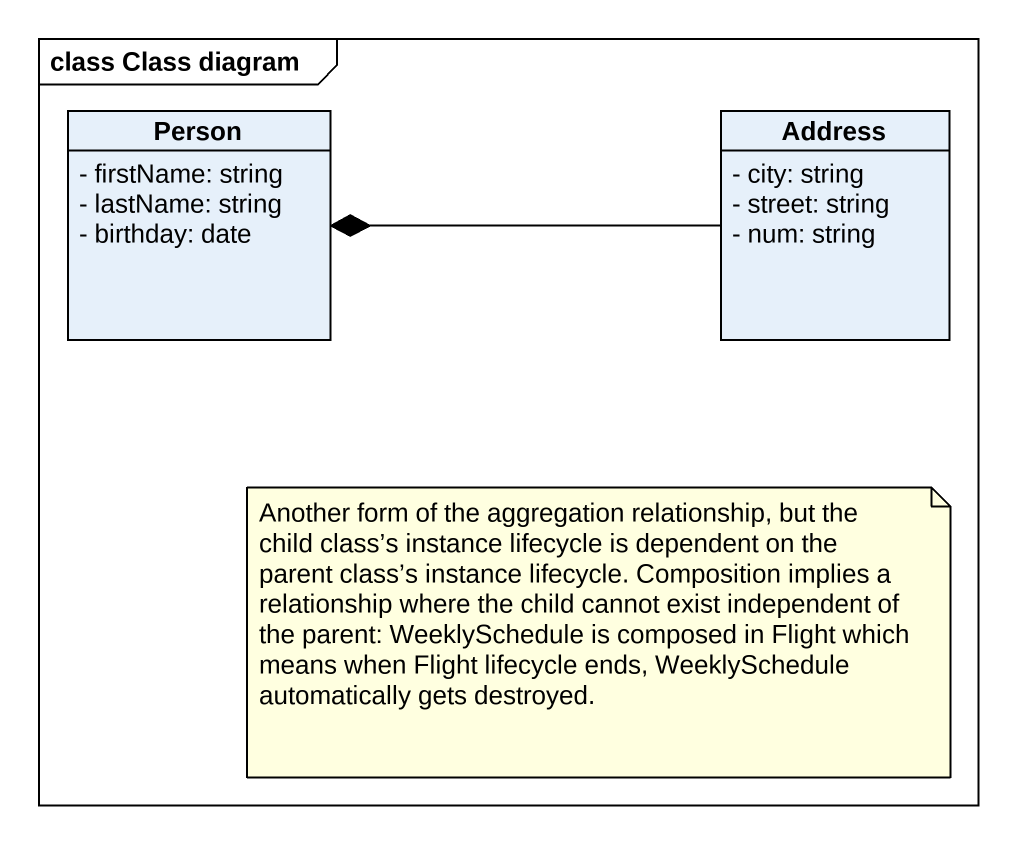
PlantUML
@startuml
mainframe class Class diagram
hide circle
hide empty members
skinparam classAttributeIconSize 0
class "Person" as Person_ {
  - firstName: string
  - lastName: string
  - birthday: date
}
class Address {
  - city: string
  - street: string
  - num: string
}
Address -left-* Person_
note as N1
  Another form of the aggregation relationship, but the child class’s instance lifecycle is dependent on the parent class’s instance lifecycle. Composition implies a relationship where the child cannot exist independent of the parent: WeeklySchedule is composed in Flight which means when Flight lifecycle ends, WeeklySchedule automatically gets destroyed.
end note
@enduml
